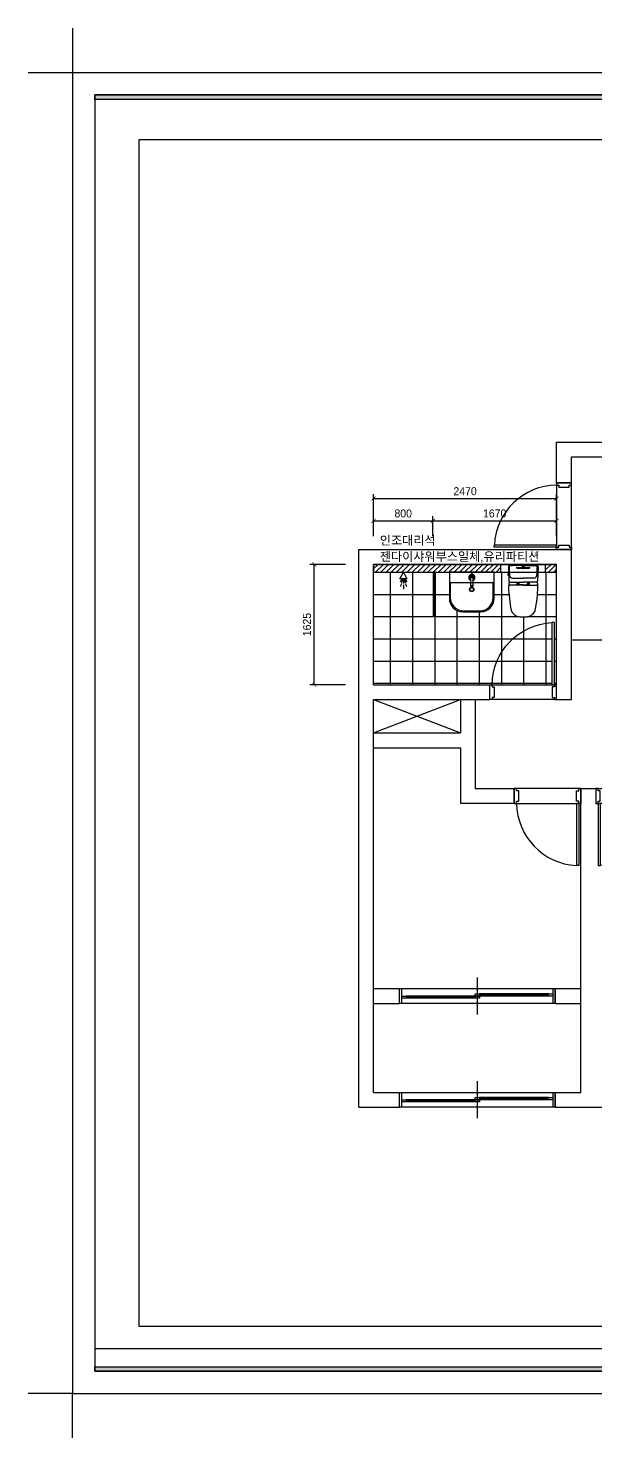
# Model space of a CAD drawing. Header units: millimetres. Extents: x 217202 to 745838, y -6815 to 171372.
# Drawn here: x 256342 to 264004, y 57230 to 76250 of the extents above; entities that cross this region are included whole.
import ezdxf
from ezdxf.enums import TextEntityAlignment as Align

# ---------------------------------------------------------------- set-up
doc = ezdxf.new("R2010")
doc.units = ezdxf.units.MM
doc.header["$PDMODE"] = 3
doc.linetypes.add('HIDDEN', pattern=[0.375, 0.25, -0.125])
doc.layers.get('DEFPOINTS').update_dxf_attribs({"color": 248})
for name, color, linetype in [('0-ELC TEXT', 7, 'Continuous'), ('03-WAL NEW', 3, 'Continuous'), ('06-FUR', 6, 'Continuous'), ('07-DIM WAL', 5, 'Continuous'), ('BATH', 4, 'Continuous'), ('C-WALL1', 2, 'Continuous'), ('CO-BATH', 6, 'Continuous'), ('FIN', 2, 'Continuous'), ('FORM(YOURNAME)-1', 1, 'Continuous'), ('FORM(YOURNAME)-11', 1, 'Continuous'), ('HAT', 5, 'Continuous'), ('HL', 6, 'HIDDEN'), ('도면층4', 4, 'Continuous'), ('도면층5', 5, 'Continuous')]:
    doc.layers.add(name, color=color, linetype=linetype)
doc.styles.add('YOURNAME', font='HY울릉도M.TTF')
doc.styles.add('코레일둥고', font='Korail_Round_Gothic_Medium.ttf')
doc.dimstyles.new('YOURNAME-60', dxfattribs={"dimscale": 60, "dimtxt": 1.8, "dimasz": 0.9, "dimexe": 1, "dimexo": 3, "dimgap": 0.7, "dimtad": 1, "dimdec": 0, "dimzin": 0, "dimdsep": 46, "dimtxsty": 'YOURNAME', "dimblk": 'ARCHTICK', "dimcen": 0, "dimclrd": 1, "dimclre": 1, "dimclrt": 7, "dimadec": 0, "dimazin": 0, "dimtfac": 1, "dimtdec": 0, "dimtix": 1, "dimtmove": 2, "dimatfit": 3, "dimldrblk": 'ARCHTICK', "dimfxl": 1, "dimtolj": 1, "dimtzin": 0, "dimarcsym": 0})

# ---------------------------------------------------------------- blocks, each defined once
blk = doc.blocks.new('door')
at = {"layer": '도면층4'}
for p, q in [((30, 1040), (60, 1040)), ((30, 200), (30, 1040)), ((60, 200), (60, 1040)), ((900, 200), (0, 200)), ((30, 200), (60, 200)), ((0, 0), (900, 0))]:
    blk.add_line(p, q, dxfattribs=at)
for points in [[(0, 200), (30, 200), (30, 170), (60, 170), (60, 30), (30, 30), (30, 0), (0, 0), (0, 200)], [(900, 200), (870, 200), (870, 170), (840, 170), (840, 30), (870, 30), (870, 0), (900, 0), (900, 200)]]:
    blk.add_lwpolyline(points, dxfattribs=at)
at = {"layer": '도면층5'}
blk.add_arc((18, 188), 852, 0.804, 86.9832, dxfattribs=at)
blk = doc.blocks.new('B-003')
blk.add_line((0, 0), (0, -65))
at = {"layer": 'CO-BATH'}
for p, q in [((-252, 0), (-252, -295)), ((252, 0), (-252, 0)), ((252, -295), (252, 0)), ((-102, -445), (102, -445))]:
    blk.add_line(p, q, dxfattribs=at)
at = {"layer": 'CO-BATH', "color": 8}
for p, q in [((-242, -120), (-242, -285)), ((242, -120), (-242, -120)), ((-15, -156), (-15, -161)), ((-14, -151), (-14, -156)), ((-13, -60), (-13, -151)), ((12, -60), (12, -151)), ((13, -151), (13, -156)), ((14, -156), (14, -161)), ((242, -285), (242, -120)), ((-15, -161), (14, -161)), ((-92, -435), (92, -435))]:
    blk.add_line(p, q, dxfattribs=at)
at = {"layer": 'CO-BATH', "color": 251}
for p, q in [((-15, -156), (14, -156)), ((-14, -151), (13, -151))]:
    blk.add_line(p, q, dxfattribs=at)
at = {"layer": 'CO-BATH', "color": 8}
blk.add_circle((0, -195), 25, dxfattribs=at)
at = {"layer": 'CO-BATH', "color": 251}
blk.add_circle((0, -195), 20, dxfattribs=at)
at = {"layer": 'CO-BATH', "color": 8}
for centre, radius, start, end in [((0, -60), 35, 290.9248, 249.0751), ((0, -60), 12.5, 360, 180), ((-92, -285), 150, 180, 270), ((92, -285), 150, 270, 0)]:
    blk.add_arc(centre, radius, start, end, dxfattribs=at)
at = {"layer": 'CO-BATH', "color": 251}
for radius, start, end in [(30, 294.6243, 245.3757), (25, 300, 240), (18, 313.9829, 226.017)]:
    blk.add_arc((0, -60), radius, start, end, dxfattribs=at)
at = {"layer": 'CO-BATH'}
for centre, start, end in [((-102, -295), 180, 270), ((102, -295), 270, 0)]:
    blk.add_arc(centre, 150, start, end, dxfattribs=at)
blk = doc.blocks.new('A$C4B2D31F0')
at = {"layer": 'FIN', "color": 4}
for p, q in [((185, 691), (20, 691)), ((37, 692), (25, 692)), ((37, 692), (50, 692)), ((201, 691), (366, 691)), ((13, 466), (193, 466)), ((193, 427), (14, 427)), ((48, 524), (193, 524)), ((338, 524), (193, 524)), ((373, 466), (193, 466)), ((193, 427), (372, 427))]:
    blk.add_line(p, q, dxfattribs=at)
for points in [[(20, 691), (8, 691, 0.421209), (-7, 676), (-2, 481, 0.001659)], [(366, 691), (378, 691, -0.421209), (393, 676), (388, 481, -0.001659)], [(13, 466, 0.371724), (-2, 451, 0.003515), (-1, 420, 0.320541)], [(373, 466, -0.371724), (388, 451, -0.003515), (387, 420, -0.320541)]]:
    blk.add_lwpolyline(points, format="xyb", dxfattribs=at)
for centre, radius, start, end in [((20, 675), 16, 90, 179.3116), ((1004, 663), 1000, 179.3116, 185.9437), ((25, 707), 15, 180, 270), ((50, 707), 15, 270, 0), ((366, 675), 16, 0.6884, 90), ((-618, 663), 1000, 354.0563, 0.6884), ((14, 407), 20, 90, 182.3333), ((2198, 496), 2206, 182.3333, 190.6081), ((13, 481), 15, 181.3651, 270), ((49, 564), 40, 185.9437, 267.5129), ((336, 564), 40, 272.4871, 354.0563), ((-1812, 496), 2206, 349.3919, 357.6667), ((372, 407), 20, 357.6667, 90), ((373, 481), 15, 270, 358.6349), ((149, 129), 126, 198.2964, 263.4241), ((193, 406), 406, 261.6993, 270), ((193, 406), 406, 270, 278.3007), ((237, 129), 126, 276.5759, 341.7036)]:
    blk.add_arc(centre, radius, start, end, dxfattribs=at)
at = {"layer": 'HL', "linetype": 'Continuous'}
for p, q in [((-16, 577), (-16, 565)), ((-12, 581), (-5, 581)), ((106, 666), (184, 666)), ((106, 659), (185, 659)), ((169, 697), (169, 707)), ((169, 697), (217, 697)), ((186, 693), (181, 697)), ((182, 686), (186, 693)), ((187, 651), (182, 686)), ((182, 686), (204, 686)), ((186, 693), (200, 693)), ((187, 651), (199, 651)), ((199, 651), (204, 686)), ((200, 693), (205, 697)), ((204, 686), (200, 693)), ((200, 659), (279, 659)), ((201, 666), (279, 666)), ((217, 697), (217, 707)), ((-12, 561), (-4, 561)), ((193, 434), (147, 434)), ((193, 434), (239, 434))]:
    blk.add_line(p, q, dxfattribs=at)
for points in [[(110, 427), (110, 451, -0.414214), (114, 455), (131, 455, -0.414214), (135, 451), (135, 435), (135, 427)], [(135, 435), (145, 435, -0.414214), (147, 433), (147, 427)], [(251, 435), (241, 435, 0.414214), (239, 433), (239, 427)], [(276, 427), (276, 451, 0.414214), (272, 455), (255, 455, 0.414214), (251, 451), (251, 435), (251, 427)]]:
    blk.add_lwpolyline(points, format="xyb", dxfattribs=at)
for centre in [(123, 441), (263, 441)]:
    blk.add_circle(centre, 8, dxfattribs=at)
for centre, radius, start, end in [((-12, 577), 4, 90, 180), ((106, 663), 3.5, 90, 270), ((279, 663), 3.5, 270, 90), ((-12, 565), 4, 180, 270)]:
    blk.add_arc(centre, radius, start, end, dxfattribs=at)
blk = doc.blocks.new('FORM-ELEVATION')
at = {"layer": 'FORM(YOURNAME)-11'}
h = blk.add_hatch(color=256, dxfattribs=at)
h.dxf.hatch_style = 1
h.paths.add_polyline_path([(-10309, 35708), (71691, 35708), (71691, 35508), (-10309, 35508)])
h.paths.add_polyline_path([(-10309, -21492), (71691, -21492), (71691, -21692), (-10309, -21692)])
at = {"layer": 'DEFPOINTS', "color": 158}
blk.add_line((62481, -20692), (-10309, -20692), dxfattribs=at)
at = {"layer": 'DEFPOINTS', "color": 1}
for points in [[(-11309, 38708), (-11309, 36708), (-13309, 36708)], [(-11309, -24692), (-11309, -22692), (-13309, -22692)]]:
    blk.add_lwpolyline(points, dxfattribs=at)
at = {"layer": 'DEFPOINTS', "color": 158}
for points in [[(-10309, -21692), (71691, -21692), (71691, 35708), (-10309, 35708)], [(-8309, 33708), (61071, 33708), (61071, -19692), (-8309, -19692)]]:
    blk.add_lwpolyline(points, close=True, dxfattribs=at)
at = {"layer": 'FORM(YOURNAME)-11', "color": 250}
blk.add_lwpolyline([(-11309, -22692), (72691, -22692), (72691, 36708), (-11309, 36708)], close=True, dxfattribs=at)
at = {"layer": 'FORM(YOURNAME)-11'}
for points in [[(-10309, 35708), (71691, 35708), (71691, 35508), (-10309, 35508)], [(-10309, -21492), (71691, -21492), (71691, -21692), (-10309, -21692)]]:
    blk.add_lwpolyline(points, close=True, dxfattribs=at)
at = {"layer": 'FORM(YOURNAME)-11', "color": 3, "style": 'YOURNAME'}
for tag, height, p in [('1', 450, (71041, -1219)), ('2', 450, (71041, -1863)), ('3', 450, (71041, -3150)), ('4', 450, (71041, -5081)), ('5', 515, (71041, -7398)), ('6', 515, (71041, -9650)), ('7', 515, (71041, -11903)), ('8', 515, (71041, -14155)), ('9', 515, (71041, -16408)), ('10', 515, (66791, -18596)), ('11', 515, (71041, -18660)), ('12', 515, (66791, -20848)), ('13', 515, (71041, -20848))]:
    blk.add_attdef(tag, text='', height=height, dxfattribs=at).set_placement(p, align=Align.MIDDLE_RIGHT)
blk = doc.blocks.new('_ArchTick')
at = {"color": 0, "linetype": 'ByBlock', "const_width": 0.15}
blk.add_lwpolyline([(-0.5, -0.5), (0.5, 0.5)], dxfattribs=at)
blk = doc.blocks.new('*D62')
at = {"layer": 'DEFPOINTS', "color": 0, "transparency": 16777216}
for p in [(260204, 69015), (260804, 69015), (260804, 67390)]:
    blk.add_point(p, dxfattribs=at)
at = {"layer": 'HAT', "color": 1, "lineweight": -2, "transparency": 16777216}
for p, q in [((260624, 69015), (260144, 69015)), ((260204, 67390), (260204, 69015)), ((260624, 67390), (260144, 67390))]:
    blk.add_line(p, q, dxfattribs=at)
at = {"layer": 'HAT', "color": 1, "lineweight": -2, "transparency": 16777216, "xscale": 54, "yscale": 54, "zscale": 54}
for p, rotation in [((260204, 69015), 90), ((260204, 67390), 270)]:
    blk.add_blockref('_ArchTick', p, dxfattribs=dict(at, rotation=rotation))
at = {"layer": 'HAT', "color": 7, "transparency": 16777216, "insert": (260105, 68203), "char_height": 108, "attachment_point": 5, "rotation": 90, "style": 'YOURNAME'}
blk.add_mtext('\\A1;1625', dxfattribs=at)
blk = doc.blocks.new('*D63')
at = {"layer": 'DEFPOINTS', "color": 0, "transparency": 16777216}
for p in [(263473, 69904), (261004, 69215), (263473, 69215)]:
    blk.add_point(p, dxfattribs=at)
at = {"layer": 'HAT', "color": 1, "lineweight": -2, "transparency": 16777216}
for p, q in [((261004, 69395), (261004, 69964)), ((261004, 69904), (263473, 69904)), ((263473, 69395), (263473, 69964))]:
    blk.add_line(p, q, dxfattribs=at)
at = {"layer": 'HAT', "color": 1, "lineweight": -2, "transparency": 16777216, "xscale": 54, "yscale": 54, "zscale": 54, "rotation": 180}
blk.add_blockref('_ArchTick', (261004, 69904), dxfattribs=at)
at = {"layer": 'HAT', "color": 1, "lineweight": -2, "transparency": 16777216, "xscale": 54, "yscale": 54, "zscale": 54}
blk.add_blockref('_ArchTick', (263473, 69904), dxfattribs=at)
at = {"layer": 'HAT', "color": 7, "transparency": 16777216, "insert": (262239, 70002), "char_height": 108, "attachment_point": 5, "style": 'YOURNAME'}
blk.add_mtext('\\A1;2470', dxfattribs=at)
blk = doc.blocks.new('AC-8')
at = {"layer": 'BATH'}
for p, q in [((-51, 54), (0, 143)), ((45, 54), (-51, 54)), ((-25, 47), (-46, 12)), ((-14, 47), (-28, -8)), ((-2, 49), (-2, -11)), ((0, 143), (45, 54)), ((10, 47), (25, -8)), ((22, 47), (43, 12)), ((-31, -16), (-41, -49)), ((-2, -27), (-2, -89)), ((28, -16), (38, -49))]:
    blk.add_line(p, q, dxfattribs=at)
blk = doc.blocks.new('B-803S')
at = {"layer": 'CO-BATH'}
for p, q in [((7.5, 580), (7.5, 20)), ((12.5, 580), (12.5, 20))]:
    blk.add_line(p, q, dxfattribs=at)
at = {"layer": 'CO-BATH', "color": 8}
blk.add_lwpolyline([(0, 600), (20, 600), (20, 0), (0, 0)], close=True, dxfattribs=at)
at = {"layer": 'CO-BATH'}
for points in [[(0, 600), (0, 570), (5, 570), (5, 580), (15, 580), (15, 570), (20, 570), (20, 600)], [(0, 0), (0, 30), (5, 30), (5, 20), (15, 20), (15, 30), (20, 30), (20, 0)]]:
    blk.add_lwpolyline(points, close=True, dxfattribs=at)
blk = doc.blocks.new('*D75')
at = {"layer": 'DEFPOINTS', "color": 0, "transparency": 16777216}
for p in [(261804, 69604), (261004, 69215), (261804, 69215)]:
    blk.add_point(p, dxfattribs=at)
at = {"layer": 'HAT', "color": 1, "lineweight": -2, "transparency": 16777216}
for p, q in [((261004, 69395), (261004, 69664)), ((261804, 69395), (261804, 69664)), ((261004, 69604), (261804, 69604))]:
    blk.add_line(p, q, dxfattribs=at)
at = {"layer": 'HAT', "color": 1, "lineweight": -2, "transparency": 16777216, "xscale": 54, "yscale": 54, "zscale": 54, "rotation": 180}
blk.add_blockref('_ArchTick', (261004, 69604), dxfattribs=at)
at = {"layer": 'HAT', "color": 1, "lineweight": -2, "transparency": 16777216, "xscale": 54, "yscale": 54, "zscale": 54}
blk.add_blockref('_ArchTick', (261804, 69604), dxfattribs=at)
at = {"layer": 'HAT', "color": 7, "transparency": 16777216, "insert": (261404, 69702), "char_height": 108, "attachment_point": 5, "style": 'YOURNAME'}
blk.add_mtext('\\A1;800', dxfattribs=at)
blk = doc.blocks.new('*D76')
at = {"layer": 'DEFPOINTS', "color": 0, "transparency": 16777216}
for p in [(263474, 69604), (261804, 69215), (263474, 69215)]:
    blk.add_point(p, dxfattribs=at)
at = {"layer": 'HAT', "color": 1, "lineweight": -2, "transparency": 16777216}
for p, q in [((261804, 69395), (261804, 69664)), ((263474, 69395), (263474, 69664)), ((261804, 69604), (263474, 69604))]:
    blk.add_line(p, q, dxfattribs=at)
at = {"layer": 'HAT', "color": 1, "lineweight": -2, "transparency": 16777216, "xscale": 54, "yscale": 54, "zscale": 54, "rotation": 180}
blk.add_blockref('_ArchTick', (261804, 69604), dxfattribs=at)
at = {"layer": 'HAT', "color": 1, "lineweight": -2, "transparency": 16777216, "xscale": 54, "yscale": 54, "zscale": 54}
blk.add_blockref('_ArchTick', (263474, 69604), dxfattribs=at)
at = {"layer": 'HAT', "color": 7, "transparency": 16777216, "insert": (262639, 69702), "char_height": 108, "attachment_point": 5, "style": 'YOURNAME'}
blk.add_mtext('\\A1;1670', dxfattribs=at)

msp = doc.modelspace()

# ---------------------------------------------------------------- hatches: boundary and pattern name
at = {"layer": '03-WAL NEW'}
h = msp.add_hatch(dxfattribs=at)
h.set_pattern_fill('_USER', color=8, scale=50, angle=45, pattern_type=0)
h.set_pattern_definition([(45, (0, 0), (-35.355339, 35.355339), [])])
h.paths.add_polyline_path([(262723.8, 68910.3), (262723.8, 69015.3), (261003.7, 69015.3), (261003.7, 68910.3)])
h.paths.add_polyline_path([(263473.8, 68910.3), (263473.8, 69015.3), (263323.8, 69015.3), (263323.8, 68910.3)])
at = {"layer": 'HAT'}
h = msp.add_hatch(dxfattribs=at)
h.set_pattern_fill('_USER', color=8, scale=300, pattern_type=0)
h.set_pattern_definition([(0, (261003.72, 68910.33), (0, 300), [])])
h.paths.add_polyline_path([(263413.8, 68230.2), (263413.8, 68230.8), (263443.8, 68230.8), (263443.8, 67390.8), (263473.8, 67390.8), (263473.8, 68910.3), (263222, 68910.3), (263219.1, 68787.5, -0.4072524), (263204.1, 68772.9, -0.4202386), (263218.5, 68755.5, -0.0032152), (263217.7, 68727.2, -0.2003232), (263223, 68712.8, -0.0361212), (263187.2, 68396.5, -0.2920779), (263082.4, 68311.2, -0.0362347), (263023.8, 68307, -0.0362347), (262965.2, 68311.2, -0.2920779), (262860.4, 68396.5, -0.0361212), (262824.5, 68712.8, -0.2003232), (262829.9, 68727.2, -0.0032152), (262829.1, 68755.5, -0.4202386), (262843.4, 68772.9, -0.4072524), (262828.4, 68787.5), (262826.5, 68867.8), (262818.8, 68867.8, -0.4142136), (262814.8, 68871.8), (262814.8, 68883.9, -0.4142136), (262818.8, 68887.9), (262826, 68887.9), (262825.5, 68910.3), (262631.9, 68910.3), (262631.9, 68556.3, -0.4142136), (262451.9, 68376.3), (262205.9, 68376.3, -0.4142136), (262025.9, 68556.3), (262025.9, 68910.3), (261833.7, 68910.3), (261833.7, 68310.3), (261813.7, 68310.3), (261813.7, 68910.3), (261408.7, 68910.3), (261454.2, 68821.6), (261358, 68821.6), (261408.7, 68910.3), (261003.7, 68910.3), (261003.7, 67390.3), (262573.8, 67390.3), (262573.8, 67390.8), (262603.8, 67390.8, -0.395661)])
h = msp.add_hatch(dxfattribs=at)
h.set_pattern_fill('_USER', color=8, scale=300, angle=90, pattern_type=0)
h.set_pattern_definition([(90, (261833.72, 68910.33), (-300, 2e-14), [])])
h.paths.add_polyline_path([(263413.8, 68230.2), (263413.8, 68230.8), (263443.8, 68230.8), (263443.8, 67390.8), (263473.8, 67390.8), (263473.8, 68910.3), (263222, 68910.3), (263219.1, 68787.5, -0.4072524), (263204.1, 68772.9, -0.4202386), (263218.5, 68755.5, -0.0032152), (263217.7, 68727.2, -0.2003232), (263223, 68712.8, -0.0361212), (263187.2, 68396.5, -0.2920779), (263082.4, 68311.2, -0.0362347), (263023.8, 68307, -0.0362347), (262965.2, 68311.2, -0.2920779), (262860.4, 68396.5, -0.0361212), (262824.5, 68712.8, -0.2003232), (262829.9, 68727.2, -0.0032152), (262829.1, 68755.5, -0.4202386), (262843.4, 68772.9, -0.4072524), (262828.4, 68787.5), (262826.5, 68867.8), (262818.8, 68867.8, -0.4142136), (262814.8, 68871.8), (262814.8, 68883.9, -0.4142136), (262818.8, 68887.9), (262826, 68887.9), (262825.5, 68910.3), (262631.9, 68910.3), (262631.9, 68556.3, -0.4142136), (262451.9, 68376.3), (262205.9, 68376.3, -0.4142136), (262025.9, 68556.3), (262025.9, 68910.3), (261833.7, 68910.3), (261833.7, 68310.3), (261813.7, 68310.3), (261813.7, 68910.3), (261408.7, 68910.3), (261454.2, 68821.6), (261358, 68821.6), (261408.7, 68910.3), (261003.7, 68910.3), (261003.7, 67390.3), (262573.8, 67390.3), (262573.8, 67390.8), (262603.8, 67390.8, -0.395661)])
h.paths.add_polyline_path([(263413.8, 68230.2, 0.395661), (262603.8, 67390.8), (263413.8, 67390.8)], flags=17)
h = msp.add_hatch(dxfattribs=at)
h.set_pattern_fill('_USER', color=8, scale=300, pattern_type=0)
h.set_pattern_definition([(0, (261833.72, 68910.33), (0, 300), [])])
h.paths.add_polyline_path([(263413.8, 68230.2, 0.395661), (262603.8, 67390.8), (263413.8, 67390.8)])

# ---------------------------------------------------------------- linework, layer by layer
at = {"layer": '03-WAL NEW'}
for p, q in [((262723.8, 68910.3), (262723.8, 69015.3)), ((263323.8, 68910.3), (263323.8, 69015.3))]:
    msp.add_line(p, q, dxfattribs=at)
msp.add_lwpolyline([(261003.7, 69015.3), (261003.7, 68910.3), (263473.8, 68910.3), (263473.8, 69015.3), (261003.7, 69015.3)], dxfattribs=at)
at = {"layer": '06-FUR'}
msp.add_line((265623.3, 67990.8), (263673.3, 67990.8), dxfattribs=at)
at = {"layer": 'C-WALL1'}
for p, q in [((263473.8, 70663.7), (265623.3, 70663.7)), ((263473.8, 70115.3), (263473.8, 70663.7)), ((263673.3, 70464.1), (265123.3, 70464.1)), ((263673.3, 70115.3), (263673.3, 70464.1)), ((263473.8, 70115.3), (263673.3, 70115.3)), ((260803.7, 69215.3), (263673.3, 69215.3)), ((260803.7, 61691.2), (260803.7, 69215.3)), ((263673.3, 67190.8), (263673.3, 69215.3)), ((261003.7, 69015.3), (263473.8, 69015.3)), ((261003.7, 67390.3), (261003.7, 69015.3)), ((263473.8, 67190.8), (263473.8, 69015.3)), ((261003.7, 67390.3), (262573.8, 67390.3)), ((262573.8, 67190.8), (262573.8, 67390.3)), ((261003.7, 61891.2), (261003.7, 67190.8)), ((261003.7, 67190.8), (262573.8, 67190.8)), ((262177.3, 67190.8), (262177.3, 66740.8)), ((262376.9, 67190.8), (262376.9, 65990.8)), ((263473.8, 67190.8), (263673.3, 67190.8)), ((261003.7, 66740.8), (262177.3, 66740.8)), ((261003.7, 66541.2), (262177.3, 66541.2)), ((262177.3, 66541.2), (262177.3, 65791.2)), ((262376.9, 65990.8), (262903.7, 65990.8)), ((262903.7, 65791.2), (262903.7, 65990.8)), ((263803.7, 61891.2), (263803.7, 65990.8)), ((263803.7, 65990.8), (264003.7, 65990.8)), ((262177.3, 65791.2), (262903.7, 65791.2)), ((261003.7, 63291.2), (261353.7, 63291.2)), ((261353.7, 63091.2), (261353.7, 63291.2)), ((263453.7, 63291.2), (263803.7, 63291.2)), ((263453.7, 63091.2), (263453.7, 63291.2)), ((261003.7, 63091.2), (261353.7, 63091.2)), ((263453.7, 63091.2), (263803.7, 63091.2)), ((261003.7, 61891.2), (261353.7, 61891.2)), ((261353.7, 61691.2), (261353.7, 61891.2)), ((263453.7, 61691.2), (263453.7, 61891.2)), ((263453.7, 61891.2), (263803.7, 61891.2)), ((260803.7, 61691.2), (261353.7, 61691.2)), ((263453.7, 61691.2), (264353.7, 61691.2))]:
    msp.add_line(p, q, dxfattribs=at)
at = {"layer": 'C-WALL1', "color": 1}
for p, q in [((261003.7, 67190.8), (262177.3, 66740.8)), ((261003.7, 66740.8), (262177.3, 67190.8))]:
    msp.add_line(p, q, dxfattribs=at)
at = {"layer": '도면층4'}
for p, q in [((262403.7, 63441.2), (262403.7, 62941.2)), ((261353.7, 63291.2), (263453.7, 63291.2)), ((261353.7, 63091.2), (261353.7, 63291.2)), ((261383.7, 63091.2), (261383.7, 63291.2)), ((261443.7, 63176.2), (262373.7, 63176.2)), ((262433.7, 63206.2), (263363.7, 63206.2)), ((263423.7, 63291.2), (263423.7, 63091.2)), ((263453.7, 63291.2), (263453.7, 63091.2)), ((263453.7, 63091.2), (261353.7, 63091.2)), ((262403.7, 62041.2), (262403.7, 61541.2)), ((261353.7, 61891.2), (263453.7, 61891.2)), ((261353.7, 61691.2), (261353.7, 61891.2)), ((261383.7, 61691.2), (261383.7, 61891.2)), ((263423.7, 61891.2), (263423.7, 61691.2)), ((263453.7, 61891.2), (263453.7, 61691.2)), ((263453.7, 61691.2), (261353.7, 61691.2)), ((261443.7, 61776.2), (262373.7, 61776.2)), ((262433.7, 61806.2), (263363.7, 61806.2))]:
    msp.add_line(p, q, dxfattribs=at)
for points in [[(261383.7, 63161.2), (261383.7, 63191.2), (261443.7, 63191.2), (261443.7, 63161.2)], [(262373.7, 63191.2), (262373.7, 63221.2), (262433.7, 63221.2), (262433.7, 63191.2)], [(262373.7, 63161.2), (262373.7, 63191.2), (262433.7, 63191.2), (262433.7, 63161.2)], [(263363.7, 63191.2), (263363.7, 63221.2), (263423.7, 63221.2), (263423.7, 63191.2)], [(262373.7, 61791.2), (262373.7, 61821.2), (262433.7, 61821.2), (262433.7, 61791.2)], [(263363.7, 61791.2), (263363.7, 61821.2), (263423.7, 61821.2), (263423.7, 61791.2)], [(261383.7, 61761.2), (261383.7, 61791.2), (261443.7, 61791.2), (261443.7, 61761.2)], [(262373.7, 61761.2), (262373.7, 61791.2), (262433.7, 61791.2), (262433.7, 61761.2)]]:
    msp.add_lwpolyline(points, close=True, dxfattribs=at)
at = {"layer": '도면층5'}
for p, q in [((262373.7, 63191.2), (261443.7, 63191.2)), ((262373.7, 63161.2), (261443.7, 63161.2)), ((263363.7, 63221.2), (262433.7, 63221.2)), ((263363.7, 63191.2), (262433.7, 63191.2)), ((263363.7, 61821.2), (262433.7, 61821.2)), ((262373.7, 61791.2), (261443.7, 61791.2)), ((262373.7, 61761.2), (261443.7, 61761.2)), ((263363.7, 61791.2), (262433.7, 61791.2))]:
    msp.add_line(p, q, dxfattribs=at)

# ---------------------------------------------------------------- block references
msp.add_blockref('A$C4B2D31F0', (262830.8, 68307))
at = {"layer": '07-DIM WAL', "xscale": 1.2, "yscale": 1.2, "zscale": 1.2}
msp.add_blockref('B-003', (262328.9, 68910.3), dxfattribs=at)
at = {"layer": 'C-WALL1'}
for p, rotation in [((263673.3, 69215.3), 90), ((263803.7, 65990.8), 180)]:
    msp.add_blockref('door', p, dxfattribs=dict(at, rotation=rotation))
for name, p in [('AC-8', (261408.8, 68767.6)), ('B-803S', (261813.7, 68310.3))]:
    msp.add_blockref(name, p, dxfattribs=at)
at = {"layer": 'C-WALL1', "xscale": -1}
msp.add_blockref('door', (263473.8, 67190.8), dxfattribs=at)
at = {"layer": 'C-WALL1', "xscale": -1, "rotation": 180}
msp.add_blockref('door', (264003.7, 65990.8), dxfattribs=at)
at = {"layer": 'FORM(YOURNAME)-1', "xscale": 0.3, "yscale": 0.3, "zscale": 0.3}
msp.add_blockref('FORM-ELEVATION', (260334.4, 64637.5), dxfattribs=at)

# ---------------------------------------------------------------- texts
at = {"layer": '0-ELC TEXT', "char_height": 120, "attachment_point": 1, "style": '코레일둥고'}
for s, insert in [('{\\fKorail Round Gothic Light|b0|i0|c129|p18;인조대리석}', (261088.6, 69399.5)), ('{\\fKorail Round Gothic Light|b0|i0|c129|p18;젠다이샤워부스일체,유리파티션}', (261088.6, 69182))]:
    msp.add_mtext_dynamic_manual_height_columns(s, width=2440.606, gutter_width=6677.1, heights=[0], dxfattribs=dict(at, insert=insert))

# ---------------------------------------------------------------- dimensions: what is measured, and where the dimension line sits
at = {"layer": 'HAT'}
for base, p1, p2, angle, picture, middle in [((263473.3, 69903.5), (261003.7, 69215.3), (263473.3, 69215.3), 180, '*D63', (262238.5, 70001.7)), ((260203.7, 69015.3), (260803.7, 67390.3), (260803.7, 69015.3), 270, '*D62', (260105.5, 68202.8))]:
    dim = msp.add_linear_dim(base=base, p1=p1, p2=p2, angle=angle, dimstyle='YOURNAME-60', dxfattribs=at)
    dim.commit()
    dim.dimension.update_dxf_attribs({"geometry": picture, "text_midpoint": middle})
for base, p1, p2, picture, middle in [((261803.7, 69603.5), (261003.7, 69215.3), (261803.7, 69215.3), '*D75', (261403.7, 69701.8)), ((263473.8, 69603.5), (261803.7, 69215.3), (263473.8, 69215.3), '*D76', (262638.7, 69701.8))]:
    dim = msp.add_linear_dim(base=base, p1=p1, p2=p2, dimstyle='YOURNAME-60', dxfattribs=at)
    dim.commit()
    dim.dimension.update_dxf_attribs({"geometry": picture, "text_midpoint": middle})

doc.saveas('drawing.dxf')
